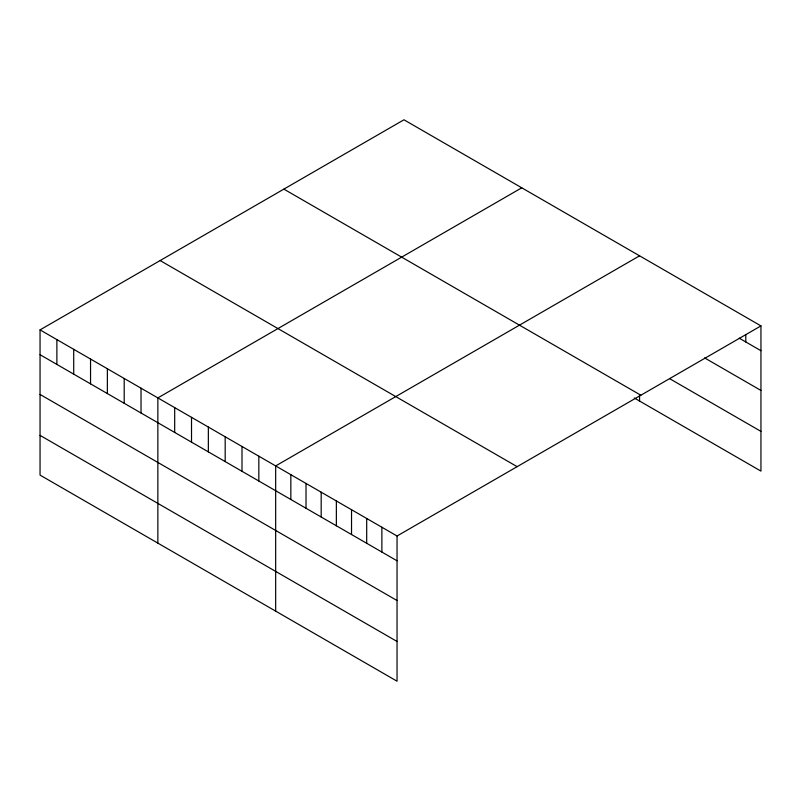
<?xml version="1.0" encoding="UTF-8"?>
<svg xmlns="http://www.w3.org/2000/svg" width="801" height="801" viewBox="0 0 801 801"><rect width="100%" height="100%" fill="white"/><g stroke="black" fill="none" stroke-linecap="round" stroke-linejoin="round"><path stroke-width="1.2" d="M40.05 329.892L397.046 535.999L397.046 681.21L40.05 475.103L40.05 329.892L403.954 119.79L760.95 325.897L760.95 471.108L634.312 397.997M521.761 187.804L157.857 397.907L157.857 543.118M639.568 255.819L275.664 465.922L275.664 611.133M397.046 535.999L760.95 325.897M739.273 338.202L760.95 350.708M704.6 357.907L760.95 390.447M669.916 378.823L760.95 431.379M283.864 189.116L640.86 395.233M160.14 260.555L517.136 466.663M40.05 354.703L397.046 560.81M40.05 394.432L397.046 600.54M40.05 435.374L397.046 641.481M745.781 334.508L745.781 341.947M639.568 394.823L639.568 401.041M381.877 527.238L381.877 552.049M366.698 518.477L366.698 543.288M351.529 509.716L351.529 534.527M336.36 500.955L336.36 525.776M321.181 492.194L321.181 517.015M306.012 483.434L306.012 508.255M290.843 474.683L290.843 499.494M258.833 456.2L258.833 481.021M242.002 446.487L242.002 471.298M225.181 436.765L225.181 461.586M208.35 427.053L208.35 451.864M191.519 417.341L191.519 442.152M174.688 407.619L174.688 432.43M141.026 388.185L141.026 413.006M124.195 378.472L124.195 403.283M107.364 368.75L107.364 393.571M90.543 359.038L90.543 383.849M73.712 349.316L73.712 374.137M56.881 339.604L56.881 364.415"/></g></svg>
